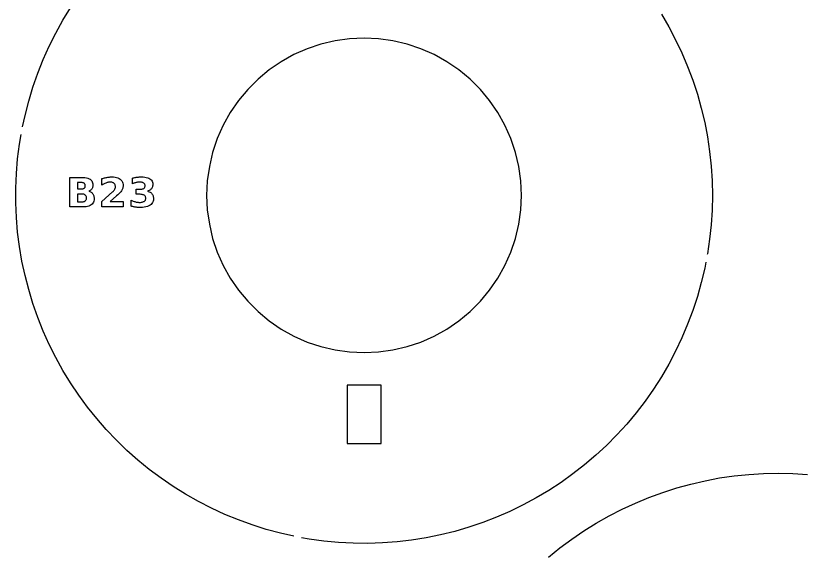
# Model space of a CAD drawing. Header units: millimetres. Extents: x 5 to 293, y 8 to 291.
# Drawn here: x 8.4 to 73.1, y 116.5 to 160.8 of the extents above; entities that cross this region are included whole.
import ezdxf

# ---------------------------------------------------------------- set-up
doc = ezdxf.new("R2010")
doc.units = ezdxf.units.MM
doc.layers.add('CUT', color=1, linetype='CONTINUOUS')
doc.layers.add('ENGRAVE', color=5, linetype='CONTINUOUS')

msp = doc.modelspace()

# ---------------------------------------------------------------- linework, layer by layer
at = {"layer": 'CUT', "color": 1}
for points in [[(8.9589, 151.6373), (9.1597, 152.5753), (9.4616, 153.7431), (9.8125, 154.8972), (10.2118, 156.0354), (10.6586, 157.1558), (11.1523, 158.2563), (11.692, 159.3351), (12.2767, 160.3901), (12.9053, 161.4196)], [(61.4145, 160.9081), (62.0212, 159.8657), (62.5835, 158.7985), (63.1003, 157.7086), (63.5707, 156.5979), (63.9939, 155.4684), (64.369, 154.322), (64.6955, 153.1608), (64.9728, 151.9869), (65.2003, 150.8023), (65.3777, 149.6093), (65.5046, 148.4097), (65.5808, 147.2059), (65.6063, 146), (65.5808, 144.7941), (65.5046, 143.5903), (65.3777, 142.3907), (65.2003, 141.1977), (65.1885, 141.1362)], [(31.2336, 117.9825), (30.1316, 118.2305), (28.967, 118.5448), (27.8167, 118.9078), (26.6828, 119.319), (25.5672, 119.7777), (24.4719, 120.283), (23.3989, 120.834), (22.3501, 121.4297), (21.3273, 122.0692), (20.3324, 122.7512), (19.3671, 123.4745), (18.4332, 124.2378), (17.5323, 125.0399), (16.666, 125.8792), (15.8358, 126.7543), (15.0433, 127.6636), (14.2898, 128.6056), (13.5767, 129.5784), (12.9053, 130.5804), (12.2767, 131.6099), (11.692, 132.6649), (11.1523, 133.7437), (10.6586, 134.8442), (10.2118, 135.9646), (9.8125, 137.1028), (9.4616, 138.2569), (9.1597, 139.4247), (8.9072, 140.6042), (8.7047, 141.7933), (8.5526, 142.9898), (8.4509, 144.1918), (8.4001, 145.3969), (8.4001, 146.6031), (8.4509, 147.8082), (8.5526, 149.0102), (8.7047, 150.2067), (8.8396, 150.9984)], [(65.0659, 140.4979), (64.9728, 140.0131), (64.6955, 138.8392), (64.369, 137.678), (63.9939, 136.5316), (63.5707, 135.4021), (63.1003, 134.2914), (62.5835, 133.2015), (62.0212, 132.1343), (61.4145, 131.0919), (60.7643, 130.0759), (60.0718, 129.0882), (59.3384, 128.1306), (58.5652, 127.2048), (57.7537, 126.3124), (56.9053, 125.455), (56.0215, 124.6341), (55.1039, 123.8512), (54.1541, 123.1077), (53.1738, 122.4049), (52.1647, 121.7441), (51.1287, 121.1263), (50.0675, 120.5528), (48.9831, 120.0246), (47.8775, 119.5425), (46.7524, 119.1075), (45.6101, 118.7202), (44.4524, 118.3815), (43.2815, 118.0919), (42.0994, 117.8519), (40.9082, 117.662), (39.7101, 117.5224), (38.5072, 117.4335), (37.3016, 117.3953), (36.0954, 117.408), (34.8909, 117.4716), (33.6901, 117.5859), (32.4952, 117.7507), (31.8725, 117.8635)], [(52.1482, 116.2582), (53.0842, 117.0183), (54.0507, 117.739), (55.0462, 118.4191), (56.0689, 119.0575), (57.1172, 119.6532), (58.1892, 120.205), (59.283, 120.712), (60.3969, 121.1734), (61.5289, 121.5883), (62.6771, 121.9561), (63.8395, 122.2762), (65.0141, 122.548), (66.199, 122.7709), (67.392, 122.9448), (68.5913, 123.0691), (69.7946, 123.1438), (71, 123.1688), (72.2054, 123.1438), (73.4087, 123.0691)]]:
    msp.add_lwpolyline(points, dxfattribs=at)
for points in [[(49.7048, 148.3749), (49.4315, 149.5371), (49.0521, 150.669), (48.5699, 151.7611), (47.989, 152.8041), (47.3143, 153.789), (46.5516, 154.7075), (45.7075, 155.5516), (44.789, 156.3143), (43.8041, 156.989), (42.7611, 157.5699), (41.669, 158.0521), (40.5371, 158.4315), (39.3749, 158.7048), (38.1926, 158.8698), (37, 158.9249), (35.8074, 158.8698), (34.6251, 158.7048), (33.4629, 158.4315), (32.331, 158.0521), (31.2389, 157.5699), (30.1959, 156.989), (29.211, 156.3143), (28.2925, 155.5516), (27.4484, 154.7075), (26.6857, 153.789), (26.011, 152.8041), (25.4301, 151.7611), (24.9479, 150.669), (24.5685, 149.5371), (24.2952, 148.3749), (24.1302, 147.1926), (24.0751, 146), (24.1302, 144.8074), (24.2952, 143.6251), (24.5685, 142.4629), (24.9479, 141.331), (25.4301, 140.2389), (26.011, 139.1959), (26.6857, 138.211), (27.4484, 137.2925), (28.2925, 136.4484), (29.211, 135.6857), (30.1959, 135.011), (31.2389, 134.4301), (32.331, 133.9479), (33.4629, 133.5685), (34.6251, 133.2952), (35.8074, 133.1302), (37, 133.0751), (38.1926, 133.1302), (39.3749, 133.2952), (40.5371, 133.5685), (41.669, 133.9479), (42.7611, 134.4301), (43.8041, 135.011), (44.789, 135.6857), (45.7075, 136.4484), (46.5516, 137.2925), (47.3143, 138.211), (47.989, 139.1959), (48.5699, 140.2389), (49.0521, 141.331), (49.4315, 142.4629), (49.7048, 143.6251), (49.8698, 144.8074), (49.9249, 146), (49.8698, 147.1926), (49.7048, 148.3749)], [(35.605, 129.6429), (35.605, 126.3214), (35.605, 125.605), (38.395, 125.605), (38.395, 126.3571), (38.395, 129.6786), (38.395, 130.395), (35.605, 130.395), (35.605, 129.6429)]]:
    msp.add_lwpolyline(points, close=True, dxfattribs=at)
at = {"layer": 'ENGRAVE', "color": 5}
for points in [[(14.6388, 146.2237), (14.6833, 146.1793), (14.7227, 146.1295), (14.7565, 146.0749), (14.7842, 146.0163), (14.8057, 145.9537), (14.8211, 145.8871), (14.8303, 145.8166), (14.8334, 145.7421), (14.8268, 145.6299), (14.807, 145.5276), (14.774, 145.4353), (14.7278, 145.3529), (14.6684, 145.2805), (14.5958, 145.218), (14.5097, 145.1653), (14.4099, 145.1222), (14.2963, 145.0886), (14.169, 145.0647), (14.0279, 145.0503), (13.8731, 145.0455), (12.8331, 145.0455), (12.8331, 147.4755), (13.7738, 147.4755), (13.9348, 147.4712), (14.0803, 147.4585), (14.2102, 147.4372), (14.3247, 147.4075), (14.4236, 147.3693), (14.5071, 147.3225), (14.5764, 147.2664), (14.6332, 147.2001), (14.6773, 147.1235), (14.7089, 147.0368), (14.7278, 146.9398), (14.7341, 146.8326), (14.7318, 146.7749), (14.7249, 146.7202), (14.7134, 146.6684), (14.6972, 146.6196), (14.6765, 146.5736), (14.6511, 146.5307), (14.6214, 146.491), (14.5874, 146.4548), (14.5494, 146.4222), (14.5071, 146.3932), (14.4608, 146.3678), (14.4102, 146.3459), (14.475, 146.3237), (14.5346, 146.2958), (14.5893, 146.2625), (14.6388, 146.2237)], [(13.9366, 146.551), (13.972, 146.5637), (14.0035, 146.58), (14.031, 146.5998), (14.0544, 146.6233), (14.0735, 146.6501), (14.0884, 146.6804), (14.099, 146.7141), (14.1054, 146.7513), (14.1075, 146.7919), (14.1054, 146.832), (14.099, 146.8689), (14.0884, 146.9024), (14.0735, 146.9326), (14.0544, 146.9595), (14.031, 146.9831), (14.0035, 147.0033), (13.972, 147.0198), (13.9366, 147.0326), (13.8972, 147.0417), (13.8538, 147.0472), (13.8064, 147.0491), (13.4597, 147.0491), (13.4597, 146.5347), (13.8064, 146.5347), (13.8538, 146.5366), (13.8972, 146.542), (13.9366, 146.551)], [(17.2307, 145.0455), (15.4648, 145.0455), (15.4648, 145.5061), (16.3518, 146.289), (16.3897, 146.3246), (16.4242, 146.36), (16.4552, 146.3952), (16.4827, 146.43), (16.5069, 146.4646), (16.5276, 146.4989), (16.545, 146.5333), (16.5592, 146.5682), (16.5703, 146.6035), (16.5782, 146.6393), (16.583, 146.6755), (16.5846, 146.7122), (16.5814, 146.7673), (16.5718, 146.8187), (16.5559, 146.8664), (16.5336, 146.9104), (16.5049, 146.9506), (16.4698, 146.9872), (16.4295, 147.019), (16.3849, 147.0451), (16.3362, 147.0653), (16.2832, 147.0798), (16.226, 147.0885), (16.1646, 147.0914), (16.115, 147.0896), (16.0639, 147.0844), (16.0112, 147.0757), (15.957, 147.0635), (15.9013, 147.0479), (15.844, 147.0287), (15.7853, 147.0061), (15.7252, 146.9802), (15.6637, 146.9508), (15.6009, 146.918), (15.5368, 146.8819), (15.4713, 146.8424), (15.4713, 147.3762), (15.5417, 147.3986), (15.6118, 147.4192), (15.6817, 147.4379), (15.7512, 147.4547), (15.8205, 147.4697), (15.8896, 147.4828), (15.9583, 147.494), (16.0265, 147.5032), (16.0942, 147.5103), (16.1616, 147.5154), (16.2284, 147.5184), (16.2949, 147.5194), (16.4348, 147.5141), (16.564, 147.4981), (16.6824, 147.4714), (16.79, 147.4341), (16.8868, 147.3861), (16.9727, 147.3274), (17.0466, 147.2592), (17.107, 147.1825), (17.154, 147.0975), (17.1876, 147.004), (17.2077, 146.9022), (17.2144, 146.7919), (17.2116, 146.7265), (17.2031, 146.6625), (17.1888, 146.6001), (17.1689, 146.5391), (17.1432, 146.4796), (17.1119, 146.4216), (17.0714, 146.3612), (17.0184, 146.2942), (16.9528, 146.2208), (16.8746, 146.141), (16.7839, 146.0546), (16.6806, 145.9618), (16.1614, 145.5061), (17.2307, 145.5061), (17.2307, 145.0455)], [(19.2851, 146.3319), (19.3572, 146.303), (19.4228, 146.2688), (19.4818, 146.2295), (19.5342, 146.1849), (19.58, 146.1352), (19.6191, 146.0804), (19.651, 146.021), (19.6759, 145.9567), (19.6936, 145.8878), (19.7043, 145.8141), (19.7078, 145.7356), (19.7001, 145.62), (19.6771, 145.514), (19.6386, 145.4176), (19.5848, 145.3309), (19.5157, 145.2538), (19.4311, 145.1863), (19.3318, 145.1288), (19.2184, 145.0818), (19.0909, 145.0453), (18.9493, 145.0192), (18.7936, 145.0035), (18.6238, 144.9983), (18.5614, 144.9991), (18.4989, 145.0016), (18.4364, 145.0058), (18.3739, 145.0117), (18.3113, 145.0192), (18.2487, 145.0284), (18.1861, 145.0393), (18.1238, 145.0518), (18.0617, 145.066), (17.9998, 145.0819), (17.9382, 145.0995), (17.8768, 145.1187), (17.8768, 145.6021), (17.9353, 145.574), (17.9937, 145.5483), (18.0519, 145.525), (18.11, 145.5041), (18.168, 145.4856), (18.2259, 145.4695), (18.2835, 145.4558), (18.3408, 145.4446), (18.3978, 145.4359), (18.4545, 145.4297), (18.5108, 145.426), (18.5669, 145.4247), (18.6466, 145.4271), (18.7199, 145.4343), (18.7868, 145.4463), (18.8472, 145.4631), (18.9011, 145.4846), (18.9485, 145.511), (18.9891, 145.5418), (19.0222, 145.5768), (19.048, 145.616), (19.0664, 145.6593), (19.0775, 145.7067), (19.0812, 145.7584), (19.0774, 145.8115), (19.0661, 145.8601), (19.0472, 145.9043), (19.0208, 145.9439), (18.9868, 145.9791), (18.9453, 146.0098), (18.8964, 146.036), (18.8403, 146.0573), (18.777, 146.0739), (18.7066, 146.0858), (18.6289, 146.0929), (18.5441, 146.0953), (18.2934, 146.0953), (18.2934, 146.4989), (18.5571, 146.4989), (18.6324, 146.501), (18.701, 146.5072), (18.763, 146.5175), (18.8182, 146.5318), (18.8668, 146.5504), (18.9087, 146.573), (18.944, 146.5998), (18.9729, 146.631), (18.9953, 146.6664), (19.0114, 146.7061), (19.021, 146.7501), (19.0242, 146.7984), (19.0211, 146.8433), (19.0117, 146.8847), (18.9961, 146.9225), (18.9743, 146.9568), (18.9462, 146.9876), (18.9119, 147.0149), (18.8719, 147.0383), (18.8267, 147.0574), (18.7764, 147.0723), (18.7209, 147.0829), (18.6603, 147.0893), (18.5945, 147.0914), (18.544, 147.0904), (18.4933, 147.0876), (18.4423, 147.0828), (18.3913, 147.0762), (18.34, 147.0676), (18.2885, 147.0572), (18.237, 147.0449), (18.1856, 147.0308), (18.1343, 147.0149), (18.0831, 146.9972), (18.032, 146.9776), (17.9809, 146.9563), (17.9809, 147.4153), (18.0427, 147.4319), (18.1043, 147.4471), (18.1657, 147.4609), (18.2269, 147.4731), (18.2879, 147.484), (18.3488, 147.4934), (18.4093, 147.5014), (18.4696, 147.5079), (18.5294, 147.5129), (18.5889, 147.5166), (18.6481, 147.5187), (18.7068, 147.5194), (18.8581, 147.5151), (18.9961, 147.5022), (19.1209, 147.4806), (19.2324, 147.4504), (19.3306, 147.4115), (19.4157, 147.364), (19.4875, 147.3078), (19.5463, 147.2429), (19.592, 147.1693), (19.6247, 147.087), (19.6443, 146.9959), (19.6508, 146.8961), (19.6477, 146.8271), (19.6384, 146.7625), (19.6228, 146.7022), (19.6009, 146.6461), (19.5729, 146.5944), (19.5385, 146.547), (19.4981, 146.5039), (19.4517, 146.4653), (19.3994, 146.4312), (19.3411, 146.4016), (19.2768, 146.3764), (19.2065, 146.3557), (19.2851, 146.3319)], [(14.0377, 145.5074), (14.0772, 145.5273), (14.1115, 145.5517), (14.1406, 145.5805), (14.1644, 145.6139), (14.183, 145.6518), (14.1962, 145.6942), (14.2041, 145.7411), (14.2068, 145.7926), (14.2041, 145.843), (14.1963, 145.889), (14.1832, 145.9307), (14.1648, 145.968), (14.1412, 146.0009), (14.1124, 146.0294), (14.0782, 146.0535), (14.0388, 146.0732), (13.994, 146.0886), (13.9438, 146.0995), (13.8883, 146.1061), (13.8275, 146.1083), (13.4597, 146.1083), (13.4597, 145.4719), (13.8275, 145.4719), (13.8879, 145.4741), (13.943, 145.4808), (13.9929, 145.4919), (14.0377, 145.5074)]]:
    msp.add_lwpolyline(points, close=True, dxfattribs=at)

doc.saveas('drawing.dxf')
